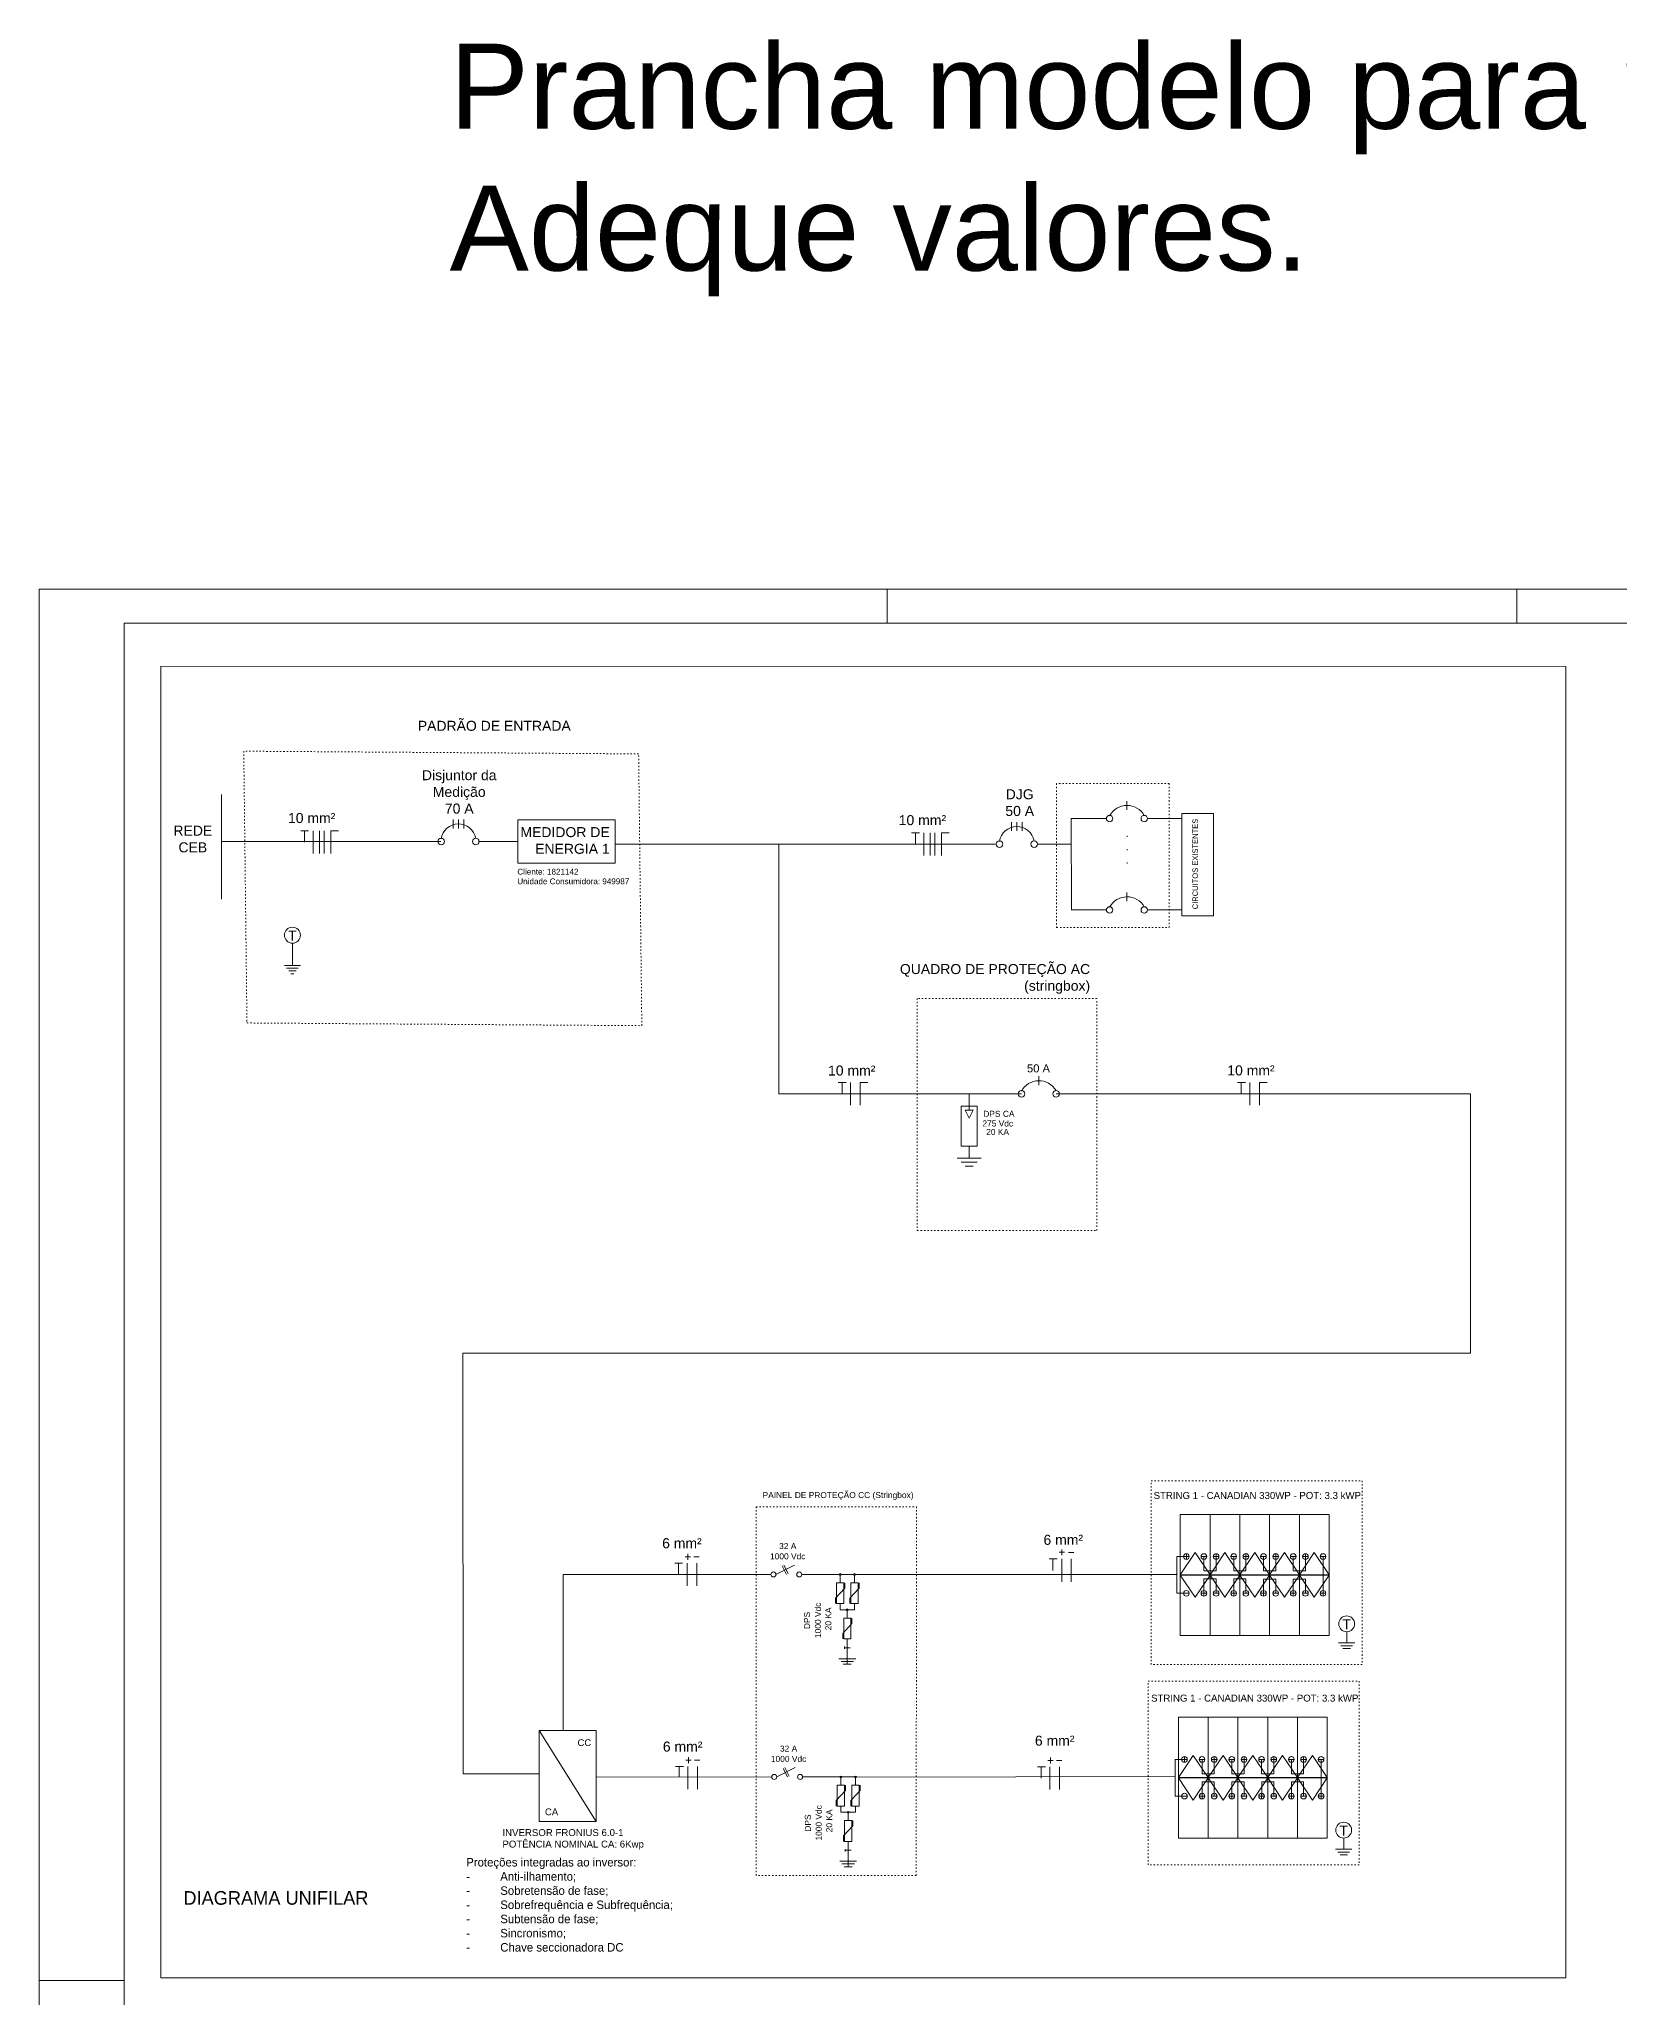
# Model space of a CAD drawing. Header units: centimetres. Extents: x -31425 to 547589, y -58792 to 172981.
# Drawn here: x 15860 to 71592, y 74125 to 143198 of the extents above; entities that cross this region are included whole.
import ezdxf
from ezdxf.enums import TextEntityAlignment as Align

# ---------------------------------------------------------------- set-up
doc = ezdxf.new("R2010")
doc.units = ezdxf.units.CM
doc.linetypes.add('ACAD_ISO03W100', pattern=[30, 12, -18])
doc.layers.get('0').update_dxf_attribs({"color": 4})
for name, color, linetype in [('01', 1, 'Continuous'), ('ELETRICA', 3, 'Continuous'), ('LINHA DE CHAMADA', 1, 'Continuous'), ('SIMBOLO', 1, 'Continuous'), ('Texto', 2, 'Continuous'), ('WY-ELE-DIAGRAMA', 2, 'Continuous'), ('WY-ELE-DIAGRAMAS-TEXTO', 2, 'Continuous'), ('WY-LEGENDA_TEXTO', 2, 'Continuous')]:
    doc.layers.add(name, color=color, linetype=linetype)
doc.layers.add('Blocos', color=2, linetype='Continuous', lineweight=25)
doc.layers.add('EL-Fios', color=4, linetype='Continuous', lineweight=30)
doc.styles.add('arial', font='arial.ttf')
doc.styles.add('STANDARD-0.1', font='arial.ttf', dxfattribs={"height": 0.1})

msp = doc.modelspace()

# ---------------------------------------------------------------- linework, layer by layer
at = {"lineweight": 5}
for p, q in [((15860.195, 123806.366), (15860.195, 3453.479)), ((158540.195, 123806.366), (15860.195, 123806.366)), ((45761.128, 122606.366), (45761.128, 123806.366)), ((67961.128, 122606.366), (67961.128, 123806.366)), ((18860.195, 122606.366), (18860.195, 4653.479)), ((157340.195, 122606.366), (18860.195, 122606.366)), ((20152.99, 74825.988), (20152.99, 121081.319)), ((20152.99, 121081.319), (69692.638, 121079.979)), ((69692.638, 121079.979), (69692.638, 74825.988)), ((15860.195, 74733.479), (18860.195, 74733.479)), ((69692.638, 74825.988), (20152.99, 74825.988))]:
    msp.add_line(p, q, dxfattribs=at)
at = {"color": 5, "lineweight": 5}
for p, q in [((25362.02, 115285.601), (25082.667, 115285.601)), ((25218.951, 115285.601), (25218.951, 114884.951)), ((25218.951, 115285.601), (25218.951, 114884.951)), ((25520.509, 115285.601), (25520.509, 114484.301)), ((25520.509, 115285.601), (25520.509, 114484.301)), ((25739.732, 115285.601), (25739.732, 114484.301)), ((25739.732, 115285.601), (25739.732, 114484.301)), ((25910.846, 115285.601), (25910.846, 114484.301)), ((25910.846, 115285.601), (25910.846, 114484.301)), ((26140.209, 115285.601), (26140.209, 114484.301)), ((26140.209, 115285.601), (26140.209, 114484.301)), ((26140.209, 115285.601), (26412.142, 115285.601)), ((46896.134, 115211.067), (46616.782, 115211.067)), ((46753.066, 115211.067), (46753.066, 114810.417)), ((46753.066, 115211.067), (46753.066, 114810.417)), ((47054.624, 115211.067), (47054.624, 114409.767)), ((47054.624, 115211.067), (47054.624, 114409.767)), ((47273.846, 115211.067), (47273.846, 114409.767)), ((47273.846, 115211.067), (47273.846, 114409.767)), ((47444.96, 115211.067), (47444.96, 114409.767)), ((47444.96, 115211.067), (47444.96, 114409.767)), ((47674.323, 115211.067), (47674.323, 114409.767)), ((47674.323, 115211.067), (47674.323, 114409.767)), ((47674.323, 115211.067), (47946.257, 115211.067)), ((24789, 111318.425), (24789, 110533.326)), ((24789, 110533.326), (24504.536, 110533.326)), ((24789, 110533.326), (25073.464, 110533.326)), ((24789, 110436.348), (24581.716, 110436.348)), ((24789, 110339.37), (24658.895, 110339.37)), ((24789, 110242.392), (24736.075, 110242.392)), ((24789, 110436.348), (24996.285, 110436.348)), ((24789, 110339.37), (24919.105, 110339.37)), ((24789, 110242.392), (24841.925, 110242.392)), ((44312.15, 106403.306), (44032.798, 106403.306)), ((44169.081, 106403.306), (44169.081, 106002.656)), ((44169.081, 106403.306), (44169.081, 106002.656)), ((44470.64, 106403.306), (44470.64, 105602.006)), ((44470.64, 106403.306), (44470.64, 105602.006)), ((44810.641, 106403.306), (44810.641, 105602.006)), ((44810.641, 106403.306), (44810.641, 105602.006)), ((44810.641, 106403.306), (45082.574, 106403.306)), ((58388.598, 106408.213), (58109.246, 106408.213)), ((58245.529, 106408.213), (58245.529, 106007.563)), ((58245.529, 106408.213), (58245.529, 106007.563)), ((58547.087, 106408.213), (58547.087, 105606.913)), ((58547.087, 106408.213), (58547.087, 105606.913)), ((58887.089, 106408.213), (58887.089, 105606.913)), ((58887.089, 106408.213), (58887.089, 105606.913)), ((58887.089, 106408.213), (59159.022, 106408.213)), ((51915.396, 89836.657), (51821.298, 89836.657)), ((51915.396, 89941.105), (51915.396, 89732.208)), ((51915.396, 89836.657), (52009.494, 89836.657)), ((52155.412, 89833.288), (52338.902, 89833.288)), ((38548.978, 89454.061), (38269.625, 89454.061)), ((38405.909, 89454.061), (38405.909, 89053.411)), ((38405.909, 89454.061), (38405.909, 89053.411)), ((38727.048, 89674.577), (38632.951, 89674.577)), ((38707.467, 89454.061), (38707.467, 88652.761)), ((38707.467, 89454.061), (38707.467, 88652.761)), ((38727.048, 89779.025), (38727.048, 89570.128)), ((38727.048, 89674.577), (38821.146, 89674.577)), ((38944.884, 89682.104), (39128.374, 89682.104)), ((39047.468, 89454.061), (39047.468, 88652.761)), ((39047.468, 89454.061), (39047.468, 88652.761)), ((51750.414, 89601.101), (51471.062, 89601.101)), ((51606.534, 89601.101), (51606.534, 89200.375)), ((51912.296, 89600.897), (51912.296, 88799.597)), ((52252.297, 89600.785), (52252.297, 88799.485)), ((61961.579, 87032.992), (61961.579, 86640.442)), ((61961.579, 86640.442), (61677.114, 86640.442)), ((61961.579, 86543.464), (61754.294, 86543.464)), ((61961.579, 86446.486), (61831.474, 86446.486)), ((61961.579, 86640.442), (62246.043, 86640.442)), ((61961.579, 86543.464), (62168.863, 86543.464)), ((61961.579, 86446.486), (62091.683, 86446.486)), ((38574.081, 82282.752), (38294.729, 82282.752)), ((38431.012, 82282.752), (38431.248, 81910.876)), ((38431.012, 82282.752), (38431.248, 81910.876)), ((38752.152, 82503.267), (38658.054, 82503.267)), ((38732.57, 82282.752), (38732.57, 81481.452)), ((38732.57, 82282.752), (38732.57, 81481.452)), ((38752.152, 82607.716), (38752.152, 82398.819)), ((38752.152, 82503.267), (38846.249, 82503.267)), ((38969.987, 82510.795), (39153.478, 82510.795)), ((39072.571, 82282.752), (39072.571, 81481.452)), ((39072.571, 82282.752), (39072.571, 81481.452)), ((51336.915, 82271.214), (51057.563, 82271.214)), ((51193.846, 82271.214), (51193.846, 81870.564)), ((51193.846, 82271.214), (51193.846, 81870.564)), ((51514.986, 82491.729), (51420.888, 82491.729)), ((51495.404, 82271.214), (51495.404, 81469.914)), ((51495.404, 82271.214), (51495.404, 81469.914)), ((51514.986, 82596.177), (51514.986, 82387.281)), ((51514.986, 82491.729), (51609.083, 82491.729)), ((51732.822, 82499.257), (51916.312, 82499.257)), ((51835.406, 82271.214), (51835.406, 81469.914)), ((51835.406, 82271.214), (51835.406, 81469.914)), ((61856.509, 79756.94), (61856.509, 79364.391)), ((61856.509, 79364.391), (61572.045, 79364.391)), ((61856.509, 79267.413), (61649.225, 79267.413)), ((61856.509, 79170.435), (61726.404, 79170.435)), ((61856.509, 79364.391), (62140.973, 79364.391)), ((61856.509, 79267.413), (62063.794, 79267.413)), ((61856.509, 79170.435), (61986.614, 79170.435))]:
    msp.add_line(p, q, dxfattribs=at)
at = {"color": 5, "linetype": 'Continuous', "lineweight": 5}
for p, q in [((48651.856, 105433.048), (48651.856, 105997.528)), ((48228.496, 103739.608), (49075.216, 103739.608)), ((48651.856, 103739.608), (48651.856, 104162.968)), ((48369.616, 103598.488), (48934.096, 103598.488)), ((48510.736, 103457.368), (48792.976, 103457.368))]:
    msp.add_line(p, q, dxfattribs=at)
at = {"color": 1, "lineweight": 5}
for p, q in [((30800.054, 96863.999), (30805.43, 82027.532)), ((35507.315, 89051.392), (34340.967, 89050.648)), ((34340.967, 89050.648), (34340.967, 83550.983)), ((42747.797, 89055.313), (44065.492, 89055.313)), ((44129.799, 89055.37), (44578.481, 89055.37)), ((44642.787, 89055.37), (55969.898, 89055.37)), ((30805.43, 82027.532), (33490.052, 82027.532)), ((42777.43, 81912.943), (44095.125, 81912.943)), ((44159.432, 81913), (44608.114, 81913)), ((44672.416, 81912.474), (55908.929, 81928.486))]:
    msp.add_line(p, q, dxfattribs=at)
at = {"color": 251, "linetype": 'ACAD_ISO03W100', "lineweight": 5, "ltscale": 4}
for points in [[(23073.461, 118088.887), (23186.412, 108504.255), (37109.352, 108408.43), (36996.401, 117993.062)], [(51734.967, 116947.26), (51734.967, 111867.556), (55705.938, 111867.556), (55705.938, 116947.26)], [(46819.931, 109367.722), (46819.931, 101189.72), (53151.575, 101189.72), (53151.575, 109367.722)]]:
    msp.add_lwpolyline(points, close=True, dxfattribs=at)
at = {"color": 5, "linetype": 'Continuous', "lineweight": 5}
for points in [[(48369.616, 104162.968), (48369.616, 105574.168), (48934.096, 105574.168), (48934.096, 104162.968)], [(48510.736, 105433.048), (48792.976, 105433.048), (48651.856, 105150.808)]]:
    msp.add_lwpolyline(points, close=True, dxfattribs=at)
for centre in [(53603.917, 115710.701), (54825.148, 115710.701), (30031.286, 114902.696), (31252.516, 114902.696), (49718.655, 114810.417), (50939.886, 114810.417), (53603.917, 112489.091), (54825.148, 112489.091), (50493.448, 106004.298), (51714.679, 106004.298)]:
    msp.add_circle(centre, 114.49, dxfattribs=at)
at = {"color": 5, "lineweight": 5}
for centre in [(24789, 111598.858), (61961.579, 87313.424), (61856.509, 80037.373)]:
    msp.add_circle(centre, 280.433, dxfattribs=at)
for centre, radius, start, end in [((54217.567, 115472.716), 702.42, 30.11933088, 151.34184393), ((30641.901, 114902.696), 621.256, 10.61965528, 170.84151953), ((50329.27, 114810.417), 621.256, 10.61965528, 170.84151953), ((54217.567, 112251.105), 702.42, 30.11933088, 151.34184393), ((51107.098, 105766.313), 702.42, 30.11933088, 151.34184393)]:
    msp.add_arc(centre, radius, start, end, dxfattribs=at)
at = {"layer": '01', "color": 1, "lineweight": 5}
for p, q in [((30020.645, 114902.696), (22286.886, 114902.696)), ((41945.04, 106004.298), (41944.555, 114809.995)), ((50493.448, 106004.298), (41945.04, 106004.298)), ((51714.679, 106004.298), (66322.168, 106004.298)), ((66322.168, 106004.298), (66322.168, 96863.999)), ((30800.054, 96863.999), (66322.168, 96863.999)), ((56308.326, 89685.61), (55969.898, 89685.61)), ((55969.898, 88389.809), (55969.898, 89685.61)), ((56927.612, 89685.61), (56927.612, 89182.033)), ((56927.612, 89182.033), (57358.326, 89182.033)), ((57358.326, 89182.033), (57358.326, 89685.61)), ((57977.612, 89685.61), (57977.612, 89182.033)), ((57977.612, 89182.033), (58408.326, 89182.033)), ((58408.326, 89182.033), (58408.326, 89685.61)), ((59027.612, 89685.61), (59027.612, 89182.033)), ((59027.612, 89182.033), (59458.326, 89182.033)), ((59458.326, 89182.033), (59458.326, 89685.61)), ((60077.612, 89685.61), (60077.612, 89182.033)), ((60077.612, 89182.033), (60508.326, 89182.033)), ((60508.326, 89182.033), (60508.326, 89685.61)), ((61127.612, 89685.61), (61127.612, 88389.809)), ((57358.326, 88896.822), (56927.612, 88896.822)), ((56927.612, 88896.822), (56927.612, 88393.245)), ((57358.326, 88393.245), (57358.326, 88896.822)), ((58407.932, 88898.984), (57977.218, 88898.984)), ((57977.218, 88898.984), (57977.218, 88395.407)), ((58407.932, 88395.407), (58407.932, 88898.984)), ((59461.796, 88891.777), (59031.082, 88891.777)), ((59031.082, 88891.777), (59031.082, 88388.2)), ((59461.796, 88388.2), (59461.796, 88891.777)), ((60511.192, 88894.372), (60080.479, 88894.372)), ((60080.479, 88894.372), (60080.479, 88390.794)), ((60511.192, 88390.794), (60511.192, 88894.372)), ((56308.326, 88389.809), (55969.898, 88389.809)), ((56241.608, 82533.777), (55903.18, 82533.777)), ((55908.929, 82531.953), (55908.929, 81236.152)), ((56860.894, 82533.777), (56860.894, 82030.2)), ((57291.608, 82030.2), (57291.608, 82533.777)), ((57910.894, 82533.777), (57910.894, 82030.2)), ((58341.608, 82030.2), (58341.608, 82533.777)), ((58960.894, 82533.777), (58960.894, 82030.2)), ((59391.608, 82030.2), (59391.608, 82533.777)), ((60010.894, 82533.777), (60010.894, 82030.2)), ((60441.608, 82030.2), (60441.608, 82533.777)), ((61060.894, 82533.777), (61060.894, 81237.975)), ((56860.894, 82030.2), (57291.608, 82030.2)), ((57291.608, 81744.988), (56860.894, 81744.988)), ((56860.894, 81744.988), (56860.894, 81241.411)), ((57291.608, 81241.411), (57291.608, 81744.988)), ((58341.215, 81747.15), (57910.501, 81747.15)), ((57910.501, 81747.15), (57910.501, 81243.573)), ((57910.894, 82030.2), (58341.608, 82030.2)), ((58341.215, 81243.573), (58341.215, 81747.15)), ((58960.894, 82030.2), (59391.608, 82030.2)), ((59395.079, 81739.944), (58964.365, 81739.944)), ((58964.365, 81739.944), (58964.365, 81236.367)), ((59395.079, 81236.367), (59395.079, 81739.944)), ((60010.894, 82030.2), (60441.608, 82030.2)), ((60444.475, 81742.538), (60013.761, 81742.538)), ((60013.761, 81742.538), (60013.761, 81238.961)), ((60444.475, 81238.961), (60444.475, 81742.538)), ((56241.608, 81237.975), (55903.18, 81237.975))]:
    msp.add_line(p, q, dxfattribs=at)
at = {"layer": '01', "color": 251, "lineweight": 5}
for p, q in [((57142.969, 91171.696), (56092.969, 91171.696)), ((56092.969, 91171.696), (56092.969, 89041.696)), ((57142.969, 89041.696), (57142.969, 91171.696)), ((58192.969, 91171.696), (57142.969, 91171.696)), ((57142.969, 91171.696), (57142.969, 89041.696)), ((58192.969, 89041.696), (58192.969, 91171.696)), ((59242.969, 91171.696), (58192.969, 91171.696)), ((58192.969, 91171.696), (58192.969, 89041.696)), ((59242.969, 89041.696), (59242.969, 91171.696)), ((60292.969, 91171.696), (59242.969, 91171.696)), ((59242.969, 91171.696), (59242.969, 89041.696)), ((60292.969, 89041.696), (60292.969, 91171.696)), ((61342.969, 91171.696), (60292.969, 91171.696)), ((60292.969, 91171.696), (60292.969, 89041.696)), ((61342.969, 89041.696), (61342.969, 91171.696)), ((56617.969, 89826.567), (56092.969, 89041.696)), ((57142.969, 89041.696), (56617.969, 89826.567)), ((57667.969, 89826.567), (57142.969, 89041.696)), ((58192.969, 89041.696), (57667.969, 89826.567)), ((58717.969, 89826.567), (58192.969, 89041.696)), ((59242.969, 89041.696), (58717.969, 89826.567)), ((59767.969, 89826.567), (59242.969, 89041.696)), ((60292.969, 89041.696), (59767.969, 89826.567)), ((60817.969, 89826.567), (60292.969, 89041.696)), ((61342.969, 89041.696), (60817.969, 89826.567)), ((56092.969, 89041.696), (57142.969, 89041.696)), ((57142.969, 89033.723), (56092.969, 89033.723)), ((56092.969, 89033.723), (56092.969, 86903.723)), ((56092.969, 89033.723), (56617.969, 88248.852)), ((56617.969, 88248.852), (57142.969, 89033.723)), ((57142.969, 89041.696), (58192.969, 89041.696)), ((58192.969, 89033.723), (57142.969, 89033.723)), ((57142.969, 89033.723), (57142.969, 86903.723)), ((57142.969, 89033.723), (57667.969, 88248.852)), ((57142.969, 86903.723), (57142.969, 89033.723)), ((57667.969, 88248.852), (58192.969, 89033.723)), ((58192.969, 89041.696), (59242.969, 89041.696)), ((58192.969, 86903.723), (58192.969, 89033.723)), ((59242.969, 89033.723), (58192.969, 89033.723)), ((58192.969, 89033.723), (58192.969, 86903.723)), ((58192.969, 89033.723), (58717.969, 88248.852)), ((58717.969, 88248.852), (59242.969, 89033.723)), ((59242.969, 89041.696), (60292.969, 89041.696)), ((60292.969, 89033.723), (59242.969, 89033.723)), ((59242.969, 89033.723), (59242.969, 86903.723)), ((59242.969, 89033.723), (59767.969, 88248.852)), ((59242.969, 86903.723), (59242.969, 89033.723)), ((59767.969, 88248.852), (60292.969, 89033.723)), ((60292.969, 89041.696), (61342.969, 89041.696)), ((60292.969, 86903.723), (60292.969, 89033.723)), ((61342.969, 89033.723), (60292.969, 89033.723)), ((60292.969, 89033.723), (60292.969, 86903.723)), ((60292.969, 89033.723), (60817.969, 88248.852)), ((60817.969, 88248.852), (61342.969, 89033.723)), ((61342.969, 86903.723), (61342.969, 89033.723)), ((56092.969, 86903.723), (57142.969, 86903.723)), ((57142.969, 86903.723), (58192.969, 86903.723)), ((58192.969, 86903.723), (59242.969, 86903.723)), ((59242.969, 86903.723), (60292.969, 86903.723)), ((60292.969, 86903.723), (61342.969, 86903.723)), ((57076.251, 84019.863), (56026.251, 84019.863)), ((56026.251, 84019.863), (56026.251, 81889.863)), ((57076.251, 81889.863), (57076.251, 84019.863)), ((58126.251, 84019.863), (57076.251, 84019.863)), ((57076.251, 84019.863), (57076.251, 81889.863)), ((58126.251, 81889.863), (58126.251, 84019.863)), ((59176.251, 84019.863), (58126.251, 84019.863)), ((58126.251, 84019.863), (58126.251, 81889.863)), ((59176.251, 81889.863), (59176.251, 84019.863)), ((60226.251, 84019.863), (59176.251, 84019.863)), ((59176.251, 84019.863), (59176.251, 81889.863)), ((60226.251, 81889.863), (60226.251, 84019.863)), ((61276.251, 84019.863), (60226.251, 84019.863)), ((60226.251, 84019.863), (60226.251, 81889.863)), ((61276.251, 81889.863), (61276.251, 84019.863)), ((56551.251, 82674.734), (56026.251, 81889.863)), ((57076.251, 81889.863), (56551.251, 82674.734)), ((57601.251, 82674.734), (57076.251, 81889.863)), ((58126.251, 81889.863), (57601.251, 82674.734)), ((58651.251, 82674.734), (58126.251, 81889.863)), ((59176.251, 81889.863), (58651.251, 82674.734)), ((59701.251, 82674.734), (59176.251, 81889.863)), ((60226.251, 81889.863), (59701.251, 82674.734)), ((60751.251, 82674.734), (60226.251, 81889.863)), ((61276.251, 81889.863), (60751.251, 82674.734)), ((56026.251, 81889.863), (57076.251, 81889.863)), ((57076.251, 81881.889), (56026.251, 81881.889)), ((56026.251, 81881.889), (56026.251, 79751.889)), ((56026.251, 81881.889), (56551.251, 81097.018)), ((56551.251, 81097.018), (57076.251, 81881.889)), ((57076.251, 81889.863), (58126.251, 81889.863)), ((58126.251, 81881.889), (57076.251, 81881.889)), ((57076.251, 81881.889), (57076.251, 79751.889)), ((57076.251, 81881.889), (57601.251, 81097.018)), ((57076.251, 79751.889), (57076.251, 81881.889)), ((57601.251, 81097.018), (58126.251, 81881.889)), ((58126.251, 81889.863), (59176.251, 81889.863)), ((58126.251, 79751.889), (58126.251, 81881.889)), ((59176.251, 81881.889), (58126.251, 81881.889)), ((58126.251, 81881.889), (58126.251, 79751.889)), ((58126.251, 81881.889), (58651.251, 81097.018)), ((58651.251, 81097.018), (59176.251, 81881.889)), ((59176.251, 81889.863), (60226.251, 81889.863)), ((60226.251, 81881.889), (59176.251, 81881.889)), ((59176.251, 81881.889), (59176.251, 79751.889)), ((59176.251, 81881.889), (59701.251, 81097.018)), ((59176.251, 79751.889), (59176.251, 81881.889)), ((59701.251, 81097.018), (60226.251, 81881.889)), ((60226.251, 81889.863), (61276.251, 81889.863)), ((60226.251, 79751.889), (60226.251, 81881.889)), ((61276.251, 81881.889), (60226.251, 81881.889)), ((60226.251, 81881.889), (60226.251, 79751.889)), ((60226.251, 81881.889), (60751.251, 81097.018)), ((60751.251, 81097.018), (61276.251, 81881.889)), ((61276.251, 79751.889), (61276.251, 81881.889)), ((56026.251, 79751.889), (57076.251, 79751.889)), ((57076.251, 79751.889), (58126.251, 79751.889)), ((58126.251, 79751.889), (59176.251, 79751.889)), ((59176.251, 79751.889), (60226.251, 79751.889)), ((60226.251, 79751.889), (61276.251, 79751.889))]:
    msp.add_line(p, q, dxfattribs=at)
at = {"layer": '01', "color": 168, "lineweight": 5}
for p, q in [((56408.326, 89685.61), (56208.326, 89685.61)), ((56308.326, 89585.61), (56308.326, 89785.61)), ((57027.612, 89685.61), (56827.612, 89685.61)), ((57458.326, 89685.61), (57258.326, 89685.61)), ((57358.326, 89585.61), (57358.326, 89785.61)), ((58077.612, 89685.61), (57877.612, 89685.61)), ((58508.326, 89685.61), (58308.326, 89685.61)), ((58408.326, 89585.61), (58408.326, 89785.61)), ((59127.612, 89685.61), (58927.612, 89685.61)), ((59558.326, 89685.61), (59358.326, 89685.61)), ((59458.326, 89585.61), (59458.326, 89785.61)), ((60177.612, 89685.61), (59977.612, 89685.61)), ((60608.326, 89685.61), (60408.326, 89685.61)), ((60508.326, 89585.61), (60508.326, 89785.61)), ((61227.612, 89685.61), (61027.612, 89685.61)), ((56927.612, 88489.809), (56927.612, 88289.809)), ((57977.612, 88489.809), (57977.612, 88289.809)), ((59027.612, 88489.809), (59027.612, 88289.809)), ((60077.612, 88489.809), (60077.612, 88289.809)), ((61127.612, 88489.809), (61127.612, 88289.809)), ((56208.326, 88389.809), (56408.326, 88389.809)), ((56827.612, 88389.809), (57027.612, 88389.809)), ((57258.326, 88389.809), (57458.326, 88389.809)), ((57877.612, 88389.809), (58077.612, 88389.809)), ((58308.326, 88389.809), (58508.326, 88389.809)), ((58927.612, 88389.809), (59127.612, 88389.809)), ((59358.326, 88389.809), (59558.326, 88389.809)), ((59977.612, 88389.809), (60177.612, 88389.809)), ((60408.326, 88389.809), (60608.326, 88389.809)), ((61027.612, 88389.809), (61227.612, 88389.809)), ((56341.608, 82533.777), (56141.608, 82533.777)), ((56241.608, 82433.777), (56241.608, 82633.777)), ((56960.894, 82533.777), (56760.894, 82533.777)), ((57391.608, 82533.777), (57191.608, 82533.777)), ((57291.608, 82433.777), (57291.608, 82633.777)), ((58010.894, 82533.777), (57810.894, 82533.777)), ((58441.608, 82533.777), (58241.608, 82533.777)), ((58341.608, 82433.777), (58341.608, 82633.777)), ((59060.894, 82533.777), (58860.894, 82533.777)), ((59491.608, 82533.777), (59291.608, 82533.777)), ((59391.608, 82433.777), (59391.608, 82633.777)), ((60110.894, 82533.777), (59910.894, 82533.777)), ((60541.608, 82533.777), (60341.608, 82533.777)), ((60441.608, 82433.777), (60441.608, 82633.777)), ((61160.894, 82533.777), (60960.894, 82533.777)), ((56141.608, 81237.975), (56341.608, 81237.975)), ((56760.894, 81237.975), (56960.894, 81237.975)), ((56860.894, 81337.975), (56860.894, 81137.975)), ((57191.608, 81237.975), (57391.608, 81237.975)), ((57810.894, 81237.975), (58010.894, 81237.975)), ((57910.894, 81337.975), (57910.894, 81137.975)), ((58241.608, 81237.975), (58441.608, 81237.975)), ((58860.894, 81237.975), (59060.894, 81237.975)), ((58960.894, 81337.975), (58960.894, 81137.975)), ((59291.608, 81237.975), (59491.608, 81237.975)), ((59910.894, 81237.975), (60110.894, 81237.975)), ((60010.894, 81337.975), (60010.894, 81137.975)), ((60341.608, 81237.975), (60541.608, 81237.975)), ((60960.894, 81237.975), (61160.894, 81237.975)), ((61060.894, 81337.975), (61060.894, 81137.975))]:
    msp.add_line(p, q, dxfattribs=at)
for centre in [(56308.326, 89685.61), (56927.612, 89685.61), (57358.326, 89685.61), (57977.612, 89685.61), (58408.326, 89685.61), (59027.612, 89685.61), (59458.326, 89685.61), (60077.612, 89685.61), (60508.326, 89685.61), (61127.612, 89685.61), (56308.326, 88389.809), (56927.612, 88389.809), (57358.326, 88389.809), (57977.612, 88389.809), (58408.326, 88389.809), (59027.612, 88389.809), (59458.326, 88389.809), (60077.612, 88389.809), (60508.326, 88389.809), (61127.612, 88389.809), (56241.608, 82533.777), (56860.894, 82533.777), (57291.608, 82533.777), (57910.894, 82533.777), (58341.608, 82533.777), (58960.894, 82533.777), (59391.608, 82533.777), (60010.894, 82533.777), (60441.608, 82533.777), (61060.894, 82533.777), (56241.608, 81237.975), (56860.894, 81237.975), (57291.608, 81237.975), (57910.894, 81237.975), (58341.608, 81237.975), (58960.894, 81237.975), (59391.608, 81237.975), (60010.894, 81237.975), (60441.608, 81237.975), (61060.894, 81237.975)]:
    msp.add_circle(centre, 100, dxfattribs=at)
at = {"layer": 'Blocos', "color": 251, "lineweight": 5}
msp.add_lwpolyline([(56153.458, 115895.402), (57262.081, 115895.402), (57262.081, 112284.898), (56153.458, 112284.898)], close=True, dxfattribs=at)
at = {"layer": 'EL-Fios', "lineweight": 5}
for p, q in [((44252.52, 86511.418), (44252.52, 86428.442)), ((44252.52, 86469.93), (44455.76, 86469.93)), ((44282.153, 79369.048), (44282.153, 79286.072)), ((44282.153, 79327.56), (44485.393, 79327.56))]:
    msp.add_line(p, q, dxfattribs=at)
at = {"layer": 'ELETRICA', "color": 3, "lineweight": 5}
for p, q in [((44097.645, 88765.523), (44097.645, 89055.37)), ((44610.634, 88765.523), (44610.634, 89055.37)), ((44354.14, 87519.311), (44354.14, 87809.158)), ((44354.14, 86783.439), (44354.14, 85887.524)), ((44056.348, 86084.071), (44651.932, 86084.071)), ((44134.642, 85990.507), (44573.637, 85990.507)), ((44212.937, 85887.524), (44495.343, 85887.524)), ((44127.278, 81623.153), (44127.278, 81913)), ((44640.267, 81623.153), (44640.267, 81913)), ((44383.773, 80376.941), (44383.773, 80666.788)), ((44383.773, 79641.069), (44383.773, 78745.154)), ((44085.981, 78941.701), (44681.564, 78941.701)), ((44164.275, 78848.137), (44603.27, 78848.137)), ((44242.57, 78745.154), (44524.976, 78745.154))]:
    msp.add_line(p, q, dxfattribs=at)
at = {"layer": 'ELETRICA', "color": 251, "linetype": 'ACAD_ISO03W100', "lineweight": 5, "ltscale": 4}
for points in [[(55065.955, 85880.097), (55067.433, 92359.372), (62513.209, 92359.372), (62511.731, 85880.097)], [(41137.092, 78438.391), (41138.57, 91441.805), (46788.766, 91441.805), (46787.287, 78438.391)], [(54957.876, 78815.963), (54959.354, 85295.238), (62405.13, 85295.238), (62403.652, 78815.963)]]:
    msp.add_lwpolyline(points, close=True, dxfattribs=at)
at = {"layer": 'ELETRICA', "color": 3, "lineweight": 5}
for points in [[(44610.634, 88029.651), (44610.634, 87809.158), (44097.645, 87809.158), (44097.645, 88029.651)], [(44640.267, 80887.281), (44640.267, 80666.788), (44127.278, 80666.788), (44127.278, 80887.281)]]:
    msp.add_lwpolyline(points, dxfattribs=at)
for centre in [(44097.645, 89055.37), (44610.634, 89055.37), (44354.14, 87809.158), (44127.278, 81913), (44640.267, 81913), (44383.773, 80666.788)]:
    msp.add_circle(centre, 32.153, dxfattribs=at)
at = {"layer": 'LINHA DE CHAMADA', "lineweight": 5}
for p, q in [((22286.886, 116556.62), (22286.886, 112875.941)), ((52249.272, 115710.701), (52256.849, 112489.091)), ((52249.272, 115710.701), (53489.427, 115710.701)), ((54939.638, 115710.701), (56153.458, 115710.701)), ((31367.007, 114902.696), (32738.434, 114902.696)), ((36165.011, 114809.677), (49604.165, 114810.417)), ((51054.376, 114810.417), (52264.325, 114810.417)), ((52249.272, 112489.091), (53489.427, 112489.091)), ((54939.638, 112489.091), (56153.458, 112489.091)), ((35507.315, 89051.392), (41660.119, 89055.313)), ((35507.315, 81909.021), (41689.752, 81912.943))]:
    msp.add_line(p, q, dxfattribs=at)
msp.add_lwpolyline([(36165.011, 115663.647), (32738.434, 115663.647), (32738.434, 114141.745), (36165.011, 114141.745)], close=True, dxfattribs=at)
at = {"layer": 'SIMBOLO', "linetype": 'ByBlock', "lineweight": 5}
for p, q in [((41838.749, 89055.313), (42489.575, 89386.878)), ((42058.699, 89356.563), (42211.749, 89056.142)), ((42116.124, 89385.819), (42269.174, 89085.398)), ((43969.345, 88029.651), (43969.345, 88765.523)), ((43969.345, 88765.523), (44225.946, 88765.523)), ((44225.946, 88765.523), (44225.946, 88029.651)), ((44261.226, 88765.523), (44261.226, 88573.987)), ((44482.334, 88029.651), (44482.334, 88765.523)), ((44482.334, 88765.523), (44738.935, 88765.523)), ((44738.935, 88765.523), (44738.935, 88029.651)), ((44774.215, 88573.987), (44774.215, 88765.523)), ((43934.065, 88029.651), (43934.065, 88221.187)), ((43969.345, 88029.651), (44225.946, 88029.651)), ((44447.054, 88029.651), (44447.054, 88221.187)), ((44482.334, 88029.651), (44738.935, 88029.651)), ((44225.839, 86783.439), (44225.839, 87519.311)), ((44225.839, 87519.311), (44482.44, 87519.311)), ((44482.44, 87519.311), (44482.44, 86783.439)), ((44517.72, 87327.775), (44517.72, 87519.311)), ((44190.559, 86783.439), (44190.559, 86974.975)), ((44225.839, 86783.439), (44482.44, 86783.439)), ((41868.382, 81912.943), (42519.208, 82244.508)), ((42088.332, 82214.193), (42241.382, 81913.772)), ((42145.757, 82243.449), (42298.807, 81943.028)), ((43998.978, 80887.281), (43998.978, 81623.153)), ((43998.978, 81623.153), (44255.579, 81623.153)), ((44255.579, 81623.153), (44255.579, 80887.281)), ((44290.859, 81623.153), (44290.859, 81431.617)), ((44511.967, 80887.281), (44511.967, 81623.153)), ((44511.967, 81623.153), (44768.567, 81623.153)), ((44768.567, 81623.153), (44768.567, 80887.281)), ((44803.847, 81431.617), (44803.847, 81623.153)), ((43963.698, 80887.281), (43963.698, 81078.817)), ((43998.978, 80887.281), (44255.579, 80887.281)), ((44476.687, 80887.281), (44476.687, 81078.817)), ((44511.967, 80887.281), (44768.567, 80887.281)), ((44255.472, 79641.069), (44255.472, 80376.941)), ((44255.472, 80376.941), (44512.073, 80376.941)), ((44512.073, 80376.941), (44512.073, 79641.069)), ((44547.353, 80185.405), (44547.353, 80376.941)), ((44220.192, 79641.069), (44220.192, 79832.605)), ((44255.472, 79641.069), (44512.073, 79641.069))]:
    msp.add_line(p, q, dxfattribs=at)
at = {"layer": 'SIMBOLO', "lineweight": 5}
for p, q in [((44261.226, 88573.987), (43934.065, 88221.187)), ((44774.215, 88573.987), (44447.054, 88221.187)), ((44517.72, 87327.775), (44190.559, 86974.975)), ((44290.859, 81431.617), (43963.698, 81078.817)), ((44803.847, 81431.617), (44476.687, 81078.817)), ((44547.353, 80185.405), (44220.192, 79832.605))]:
    msp.add_line(p, q, dxfattribs=at)
at = {"layer": 'SIMBOLO', "linetype": 'ByBlock', "lineweight": 5}
for centre in [(41749.434, 89055.313), (42658.482, 89055.313), (41779.067, 81912.943), (42688.115, 81912.943)]:
    msp.add_circle(centre, 89.315, dxfattribs=at)
at = {"layer": 'WY-ELE-DIAGRAMA', "color": 5, "lineweight": 5}
for p, q in [((54214.532, 116331.957), (54214.532, 116018.3)), ((30455.297, 115680.78), (30455.297, 115367.123)), ((30641.901, 115680.78), (30641.901, 115367.123)), ((30828.507, 115680.78), (30828.507, 115367.123)), ((50142.666, 115588.502), (50142.666, 115274.845)), ((50329.27, 115588.502), (50329.27, 115274.845)), ((50515.876, 115588.502), (50515.876, 115274.845)), ((54214.532, 113110.347), (54214.532, 112796.69)), ((51104.063, 106625.554), (51104.063, 106311.897))]:
    msp.add_line(p, q, dxfattribs=at)
at = {"layer": 'WY-ELE-DIAGRAMA', "color": 1, "lineweight": 5}
msp.add_line((35502.81, 80346.34), (33490.052, 83550.983), dxfattribs=at)
msp.add_lwpolyline([(33490.052, 83550.983), (35502.81, 83550.983), (35502.81, 80346.34), (33490.052, 80346.34)], close=True, dxfattribs=at)

# ---------------------------------------------------------------- texts
at = {"lineweight": 5}
msp.add_text('DIAGRAMA UNIFILAR', height=480, dxfattribs=at).set_placement((20943.539, 77408.296))
at = {"color": 1, "lineweight": 5, "insert": (30917.862, 79056.639), "char_height": 300, "attachment_point": 1}
msp.add_mtext_dynamic_manual_height_columns('Proteções integradas ao inversor:\\P-^IAnti-ilhamento;\\P-^ISobretensão de fase;\\P-^ISobrefrequência e Subfrequência;\\P-^ISubtensão de fase;\\P-^ISincronismo;\\P-^IChave seccionadora DC', width=323.515, gutter_width=12.5, heights=[160.371], dxfattribs=at).dxf.set("width", 17387.28989)
at = {"layer": 'Texto', "color": 251, "lineweight": 5, "style": 'arial'}
msp.add_text('CIRCUITOS EXISTENTES', height=190.512, rotation=90, dxfattribs=at).set_placement((56714.889, 112513.196))
for s, p in [('275 Vdc', (49659.806, 104853.102)), ('DPS CA', (49698.934, 105194.311)), ('20 KA', (49653.4, 104555.504)), ('PAINEL DE PROTEÇÃO CC (Stringbox)', (44028.088, 91748.517)), ('1000 Vdc', (42254.123, 89588.72)), ('1000 Vdc', (42283.755, 82446.35))]:
    msp.add_text(s, height=211.68, dxfattribs=at).set_placement(p, align=Align.CENTER)
for p in [(41950.609, 89950.811), (41980.242, 82808.441)]:
    msp.add_text('32 A', height=211.68, dxfattribs=at).set_placement(p)
for s, p in [('1000 Vdc', (43422.637, 87438.301)), ('20 KA', (43788.803, 87487.855)), ('DPS', (43038.57, 87431.708)), ('1000 Vdc', (43452.27, 80295.93)), ('DPS', (43068.202, 80289.338)), ('20 KA', (43821.363, 80365.627))]:
    msp.add_text(s, height=211.68, rotation=90, dxfattribs=at).set_placement(p, align=Align.CENTER)
at = {"layer": 'WY-ELE-DIAGRAMAS-TEXTO', "color": 7, "lineweight": 5, "insert": (70085.654, 143038.751), "char_height": 3000, "width": 79508.21328, "attachment_point": 2, "style": 'STANDARD-0.1'}
msp.add_mtext('{\\pxql;Prancha modelo para projetos de MINIGD. Adeque valores. }', dxfattribs=at)
at = {"layer": 'WY-ELE-DIAGRAMAS-TEXTO', "color": 251, "lineweight": 5, "style": 'STANDARD-0.1'}
for s, insert, char_height, width, attachment_point in [('{PADRÃO DE ENTRADA}', (34603.821, 119160.3), 352.8, 5678.29023, 3), ('Disjuntor da Medição\\P70 A', (30670.794, 117418.652), 352.8, 4266.13982, 2), ('DJG\\P50 A', (50433.007, 116745.547), 352.8, 2274.42892, 2), ('{REDE\\PCEB}', (21277.541, 115462.5), 352.8, 2274.42892, 2), ('MEDIDOR DE ENERGIA 1', (35976.774, 115410.677), 352.8, 3673.98158, 3), ('{\\H0.68027x;Cliente: 1821142\\P\\pxt5;Unidade Consumidora: 949987}', (32720.423, 113941.491), 300, 4200, 1), ('{T}', (24791.267, 111760.48), 352.8, 2274.42892, 2), ('\\pxt24;QUADRO DE PROTEÇÃO AC (stringbox)', (52916.564, 110581.687), 352.8, 6747.10474, 3), ('50 A', (51094.329, 107043.953), 282.24, 1819.54314, 2), ('STRING 1 - CANADIAN 330WP - POT: 3.3 kWP', (55154.233, 91962.587), 243.432, 8389.56033, 1), ('{T}', (61963.845, 87475.046), 352.8, 2274.42892, 2), ('STRING 1 - CANADIAN 330WP - POT: 3.3 kWP', (55063.511, 84816.128), 243.432, 8389.56033, 1), ('{T}', (61858.776, 80198.994), 352.8, 2274.42892, 2), ('INVERSOR FRONIUS 6.0-1\\PPOTÊNCIA NOMINAL CA: 6Kwp', (32193.508, 80074.093), 243.432, 7048.19221, 1)]:
    msp.add_mtext(s, dxfattribs=dict(at, insert=insert, char_height=char_height, width=width, attachment_point=attachment_point))
at = {"layer": 'WY-ELE-DIAGRAMAS-TEXTO', "color": 5, "lineweight": 5, "style": 'STANDARD-0.1'}
for s, insert, char_height, width, attachment_point in [('{.\\P.\\P.}', (54217.063, 115347.934), 282.24, 1819.54314, 2), ('CC', (34841.865, 83244.106), 239.904, 10556.27622, 1), ('CA', (33693.961, 80804.218), 239.904, 10556.27622, 1)]:
    msp.add_mtext(s, dxfattribs=dict(at, insert=insert, char_height=char_height, width=width, attachment_point=attachment_point))
at = {"layer": 'WY-LEGENDA_TEXTO', "color": 251, "lineweight": 5, "char_height": 352.8, "attachment_point": 1, "style": 'arial'}
for s, insert, width in [('10 mm²', (24633.452, 115908.019), 2371.12411), ('10 mm²', (46167.567, 115833.485), 2371.12411), ('10 mm²', (43674.991, 107002.814), 2371.12411), ('10 mm²', (57751.439, 107007.721), 2371.12411), ('6 mm²', (37825.303, 90333.418), 2371.12411), ('6 mm²', (51270.978, 90453.449), 2271.11899), ('6 mm²', (37850.406, 83162.109), 2371.12411), ('6 mm²', (50968.632, 83371.047), 2271.11899)]:
    msp.add_mtext(s, dxfattribs=dict(at, insert=insert, width=width))

doc.saveas('drawing.dxf')
